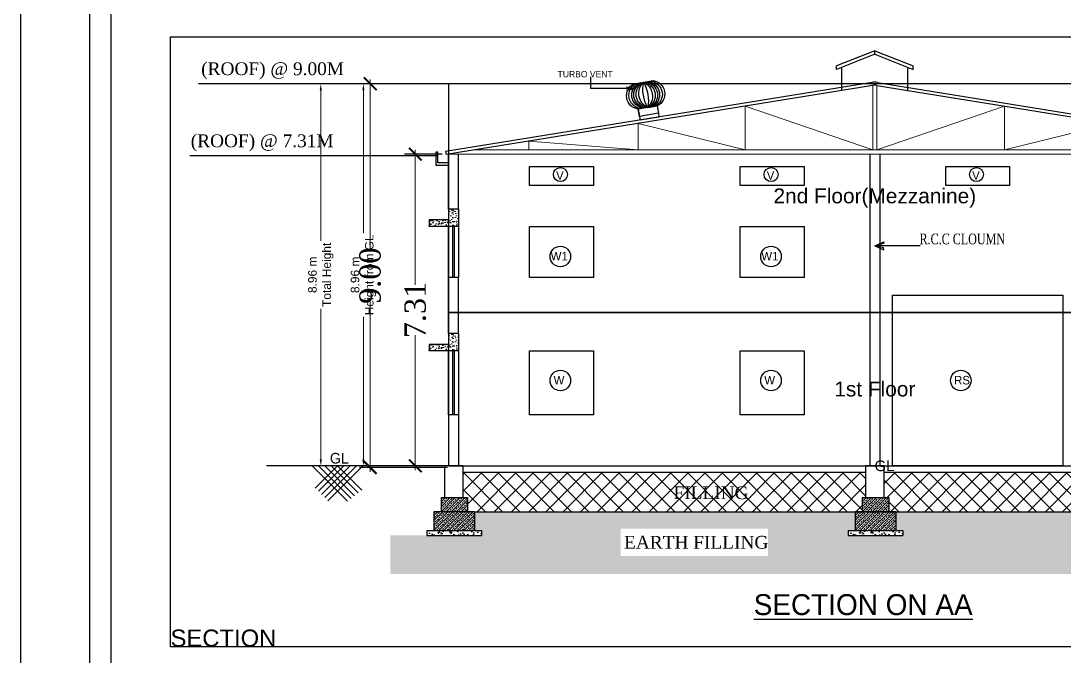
# Model space of a CAD drawing. Header units: metres. Extents: x 4203 to 4342, y -2959 to -2859.
# Drawn here: x 4281.29 to 4305.77, y -2891.61 to -2876.71 of the extents above; entities that cross this region are included whole.
import ezdxf

# ---------------------------------------------------------------- set-up
doc = ezdxf.new("R2010")
doc.units = ezdxf.units.M
doc.header["$LTSCALE"] = 0.1
doc.layers.get('0').update_dxf_attribs({"true_color": 0xffffff})
for name, color, linetype, true_color in [('__BN_BuildingPlan', 52, 'Continuous', 0xbdbd00), ('__BN_FloorInSection', 132, 'Continuous', 0x00bdbd), ('__BN_GroundLevel', 63, 'Continuous', 0xadbd7e), ('__BN_Section', 75, 'Continuous', 0x6b8156), ('__BN_SectionDimensions', 7, 'Continuous', 0x40e0d0)]:
    doc.layers.add(name, color=color, linetype=linetype, true_color=true_color)
doc.layers.add('AR-ROOF-EXT', color=1, linetype='Continuous')
doc.layers.add('HBL-TRUSS', color=1, linetype='Continuous')
doc.styles.add('ArialStyle', font='arial.ttf')
doc.styles.add('BuildNowFont', font='arial.ttf')
doc.styles.add('GIRISH', font='swisscl.ttf')
doc.styles.add('PreDCRFont', font='times.ttf', dxfattribs={"height": 0.25})
doc.styles.add('SPECTRUM 1', font='arial.ttf', dxfattribs={"height": 200})
doc.styles.get("Standard").update_dxf_attribs({"font": 'times.ttf'})
doc.dimstyles.new('1-100', dxfattribs={"dimtxt": 0.25, "dimasz": 0.22, "dimexe": 0.01, "dimexo": 0.05, "dimgap": 0.05, "dimtad": 0, "dimzin": 0, "dimdsep": 46, "dimtxsty": 'GIRISH', "dimblk": 'OPEN', "dimcen": 0.09, "dimdle": 0.02, "dimclrd": 8, "dimclre": 8, "dimclrt": 256, "dimadec": 0, "dimazin": 0, "dimtfac": 1, "dimtmove": 1, "dimatfit": 3, "dimldrblk": 'OPEN', "dimfxl": 1, "dimtolj": 1, "dimtzin": 0, "dimlwd": -1, "dimlwe": -1, "dimarcsym": 1})
doc.dimstyles.new('PDCR-PLOT-INT', dxfattribs={"dimtxt": 0.25, "dimasz": 0.25, "dimexe": 0.25, "dimexo": 0.25, "dimgap": 0.25, "dimtad": 0, "dimzin": 0, "dimdsep": 46, "dimtxsty": 'PreDCRFont', "dimblk": 'OBLIQUE', "dimcen": 0.5, "dimdle": 0.1, "dimadec": 0, "dimazin": 0, "dimtfac": 1, "dimtix": 1, "dimtofl": 0, "dimtmove": 1, "dimatfit": 1, "dimfxl": 1, "dimtolj": 1, "dimtzin": 0, "dimlwd": 15, "dimarcsym": 0})
doc.dimstyles.new('PDF_OPTIMIZED', dxfattribs={"dimtxt": 0.2, "dimasz": 0.15, "dimexe": 0.1, "dimexo": 0, "dimgap": 0.05, "dimtad": 0, "dimdsep": 46, "dimtxsty": 'ArialStyle', "dimcen": 0.09, "dimclrd": 256, "dimclre": 256, "dimclrt": 256, "dimadec": 0, "dimazin": 0, "dimtfac": 1, "dimtdec": 4, "dimtofl": 0, "dimtmove": 0, "dimatfit": 3, "dimfxl": 1, "dimtolj": 1, "dimtzin": 0, "dimlwd": 15, "dimlwe": 9, "dimarcsym": 0})

# ---------------------------------------------------------------- blocks, each defined once
blk = doc.blocks.new('_ArchTick')
at = {"color": 0, "const_width": 0.15}
blk.add_lwpolyline([(-0.5, -0.5), (0.5, 0.5)], dxfattribs=at)
blk = doc.blocks.new('*D37')
at = {"color": 0, "lineweight": -2, "transparency": 16777216}
for p, q in [((4291.174, -2879.834), (4290.297, -2879.834)), ((4290.997, -2887.144), (4290.297, -2887.144))]:
    blk.add_line(p, q, dxfattribs=at)
at = {"color": 0, "lineweight": 15, "transparency": 16777216}
for p, q in [((4290.547, -2879.734), (4290.547, -2882.902)), ((4290.547, -2887.244), (4290.547, -2884.076))]:
    blk.add_line(p, q, dxfattribs=at)
at = {"layer": 'Defpoints', "color": 0, "transparency": 16777216}
for p in [(4291.199, -2879.834), (4290.547, -2887.144), (4291.022, -2887.144)]:
    blk.add_point(p, dxfattribs=at)
at = {"color": 0, "lineweight": 15, "transparency": 16777216, "xscale": 0.3, "yscale": 0.3, "zscale": 0.3}
for p, rotation in [((4290.547, -2879.834), 90), ((4290.547, -2887.144), 270)]:
    blk.add_blockref('_ArchTick', p, dxfattribs=dict(at, rotation=rotation))
at = {"color": 0, "transparency": 16777216, "insert": (4290.547, -2883.489), "char_height": 0.5, "attachment_point": 5, "rotation": 90}
blk.add_mtext('\\A1;7.31', dxfattribs=at)
blk = doc.blocks.new('ROOF-EXT')
at = {"layer": 'AR-ROOF-EXT'}
blk.add_line((0, 176), (-225, 176), dxfattribs=at)
blk.add_lwpolyline([(225, 176, 0.75), (225, 776), (-225, 776, 0.75), (-225, 176)], format="xyb", close=True, dxfattribs=at)
at = {"layer": 'AR-ROOF-EXT', "color": 8}
for centre, radius, start, end in [((-81, 476), 312, 106.2602, 253.7398), ((-15, 476), 312, 106.2602, 253.7398), ((33, 476), 312, 106.2602, 253.7398), ((87, 476), 312, 106.2602, 253.7398), ((206, 476), 364, 124.4912, 235.5088), ((803, 476), 857, 159.5101, 200.4899), ((-88, 476), 312, 286.2602, 73.7398), ((-206, 476), 364, 304.4912, 55.5088), ((-803, 476), 857, 339.5101, 20.4899), ((-33, 476), 312, 286.2602, 73.7398), ((14, 476), 312, 286.2602, 73.7398), ((81, 476), 312, 286.2602, 73.7398)]:
    blk.add_arc(centre, radius, start, end, dxfattribs=at)
at = {"layer": 'HBL-TRUSS'}
for p, q in [((-225, 176), (-225, 0)), ((-225, 0), (225, 0)), ((225, 0), (225, 176)), ((225, 176), (225, 0)), ((225, 0), (225, -87)), ((-225, 0), (-225, -88)), ((-225, -88), (225, -87))]:
    blk.add_line(p, q, dxfattribs=at)
blk = doc.blocks.new('_Open')
at = {"color": 0, "linetype": 'ByBlock', "lineweight": -2}
for p, q in [((-1, 0.17), (0, 0)), ((-1, -0.17), (0, 0)), ((0, 0), (-1, 0))]:
    blk.add_line(p, q, dxfattribs=at)
blk = doc.blocks.new('*D39')
at = {"color": 0, "lineweight": 15, "transparency": 16777216}
for p, q in [((4289.489, -2878.084), (4289.489, -2882.066)), ((4289.489, -2887.284), (4289.489, -2883.303))]:
    blk.add_line(p, q, dxfattribs=at)
at = {"color": 0, "lineweight": -2, "transparency": 16777216}
for p, q in [((4301.304, -2878.184), (4289.239, -2878.184)), ((4291.3, -2887.184), (4289.239, -2887.184))]:
    blk.add_line(p, q, dxfattribs=at)
at = {"layer": 'Defpoints', "color": 0, "transparency": 16777216}
for p in [(4289.489, -2878.184), (4301.329, -2878.184, -0.059), (4291.325, -2887.184)]:
    blk.add_point(p, dxfattribs=at)
at = {"color": 0, "lineweight": 15, "transparency": 16777216, "xscale": 0.3, "yscale": 0.3, "zscale": 0.3}
for p, rotation in [((4289.489, -2878.184), 90), ((4289.489, -2887.184), 270)]:
    blk.add_blockref('_ArchTick', p, dxfattribs=dict(at, rotation=rotation))
at = {"color": 0, "transparency": 16777216, "insert": (4289.489, -2882.684), "char_height": 0.5, "attachment_point": 5, "rotation": 90}
blk.add_mtext('\\A1;9.00', dxfattribs=at)
blk = doc.blocks.new('*D82')
at = {"layer": '__BN_SectionDimensions', "color": 133, "lineweight": 9, "true_color": 0x40e0d0, "transparency": 16777216}
for p, q in [((4288.329, -2878.184), (4288.229, -2878.184)), ((4288.329, -2887.144), (4288.229, -2887.144))]:
    blk.add_line(p, q, dxfattribs=at)
at = {"layer": '__BN_SectionDimensions', "color": 133, "lineweight": 15, "true_color": 0x40e0d0, "transparency": 16777216}
for p, q in [((4288.329, -2878.334), (4288.329, -2881.865)), ((4288.329, -2886.994), (4288.329, -2883.463))]:
    blk.add_line(p, q, dxfattribs=at)
at = {"layer": '__BN_SectionDimensions', "color": 133, "true_color": 0x40e0d0, "transparency": 16777216}
for points in [[(4288.304, -2878.334), (4288.354, -2878.334), (4288.329, -2878.184)], [(4288.304, -2886.994), (4288.354, -2886.994), (4288.329, -2887.144)]]:
    blk.add_solid(points, dxfattribs=at)
at = {"layer": 'Defpoints', "color": 0, "transparency": 16777216}
for p in [(4288.329, -2878.184), (4288.329, -2878.184), (4288.329, -2887.144)]:
    blk.add_point(p, dxfattribs=at)
at = {"layer": '__BN_SectionDimensions', "color": 133, "true_color": 0x40e0d0, "transparency": 16777216, "insert": (4288.329, -2882.664), "char_height": 0.2, "attachment_point": 5, "rotation": 90, "style": 'ArialStyle'}
blk.add_mtext('\\A1;8.96 m^JTotal Height', dxfattribs=at)
blk = doc.blocks.new('*D83')
at = {"layer": '__BN_SectionDimensions', "color": 133, "lineweight": 9, "true_color": 0x40e0d0, "transparency": 16777216}
for p, q in [((4289.329, -2878.184), (4289.229, -2878.184)), ((4289.329, -2887.144), (4289.229, -2887.144))]:
    blk.add_line(p, q, dxfattribs=at)
at = {"layer": '__BN_SectionDimensions', "color": 133, "lineweight": 15, "true_color": 0x40e0d0, "transparency": 16777216}
for p, q in [((4289.329, -2878.334), (4289.329, -2881.683)), ((4289.329, -2886.994), (4289.329, -2883.645))]:
    blk.add_line(p, q, dxfattribs=at)
at = {"layer": '__BN_SectionDimensions', "color": 133, "true_color": 0x40e0d0, "transparency": 16777216}
for points in [[(4289.304, -2878.334), (4289.354, -2878.334), (4289.329, -2878.184)], [(4289.304, -2886.994), (4289.354, -2886.994), (4289.329, -2887.144)]]:
    blk.add_solid(points, dxfattribs=at)
at = {"layer": 'Defpoints', "color": 0, "transparency": 16777216}
for p in [(4289.329, -2878.184), (4289.329, -2878.184), (4289.329, -2887.144)]:
    blk.add_point(p, dxfattribs=at)
at = {"layer": '__BN_SectionDimensions', "color": 133, "true_color": 0x40e0d0, "transparency": 16777216, "insert": (4289.329, -2882.664), "char_height": 0.2, "attachment_point": 5, "rotation": 90, "style": 'ArialStyle'}
blk.add_mtext('\\A1;8.96 m^JHeight from GL', dxfattribs=at)

msp = doc.modelspace()

# ---------------------------------------------------------------- hatches: boundary and pattern name
at = {"lineweight": 5, "ltscale": 0.5}
h = msp.add_hatch(dxfattribs=at)
h.set_pattern_fill('AR-CONC', color=8, scale=0.001, style=0)
h.set_pattern_definition([(50, (4961.51157, -267.90596), (0.182184669, -0.0159390855), [0.01905, -0.20955]), (355, (4961.51157, -267.90596), (-0.035243421, 0.191056845), [0.01524, -0.167640584]), (100.451445, (4961.52675, -267.90729), (0.146941247, 0.175117752), [0.016190009, -0.178090245]), (46.1842, (4961.51157, -267.85516), (0.27107904, -0.042042328), [0.028575, -0.314325]), (96.635558, (4961.53416, -267.85866), (0.237404134, 0.247426125), [0.024285023, -0.267135608]), (351.184151, (4961.51157, -267.85516), (0.237404134, 0.247426125), [0.022859967, -0.251459732]), (21, (4961.53697, -267.86786), (0.151614391, -0.102265198), [0.01905, -0.20955]), (326, (4961.53697, -267.86786), (0.061802028, 0.184187966), [0.01524, -0.16764]), (71.451445, (4961.5496, -267.87638), (0.213416419, 0.081922769), [0.016190009, -0.178089938]), (37.5, (4961.51157, -267.90596), (0.0030886033, 0.0845550389), [0, -0.165608, 0, -0.17018, 0, -0.168275]), (7.5, (4961.51157, -267.90596), (0.0668196625, 0.1001805748), [0, -0.097028, 0, -0.161798, 0, -0.064135]), (327.5, (4961.45493, -267.90596), (0.1355905952, -0.005728744), [0, -0.0635, 0, -0.19812, 0, -0.26289]), (317.5, (4961.42953, -267.90596), (0.1481291814, 0.025426491), [0, -0.08255, 0, -0.131572, 0, -0.18669])])
h.paths.add_polyline_path([(4290.869, -2881.377), (4291.329, -2881.377), (4291.329, -2881.12), (4291.559, -2881.12), (4291.559, -2881.527), (4290.869, -2881.527)])
h = msp.add_hatch(dxfattribs=at)
h.set_pattern_fill('AR-CONC', color=8, scale=0.001, style=0)
h.set_pattern_definition([(50, (4961.51157, -270.82269), (0.182184669, -0.0159390855), [0.01905, -0.20955]), (355, (4961.51157, -270.82269), (-0.035243421, 0.191056845), [0.01524, -0.167640584]), (100.451445, (4961.52675, -270.82402), (0.146941247, 0.175117752), [0.016190009, -0.178090245]), (46.1842, (4961.51157, -270.7719), (0.27107904, -0.042042328), [0.028575, -0.314325]), (96.635558, (4961.53416, -270.7754), (0.237404134, 0.247426125), [0.024285023, -0.267135608]), (351.184151, (4961.51157, -270.7719), (0.237404134, 0.247426125), [0.022859967, -0.251459732]), (21, (4961.53697, -270.78459), (0.151614391, -0.102265198), [0.01905, -0.20955]), (326, (4961.53697, -270.78459), (0.061802028, 0.184187966), [0.01524, -0.16764]), (71.451445, (4961.5496, -270.79311), (0.213416419, 0.081922769), [0.016190009, -0.178089938]), (37.5, (4961.51157, -270.82269), (0.0030886033, 0.0845550389), [0, -0.165608, 0, -0.17018, 0, -0.168275]), (7.5, (4961.51157, -270.82269), (0.0668196625, 0.1001805748), [0, -0.097028, 0, -0.161798, 0, -0.064135]), (327.5, (4961.45493, -270.82269), (0.1355905952, -0.005728744), [0, -0.0635, 0, -0.19812, 0, -0.26289]), (317.5, (4961.42953, -270.82269), (0.1481291814, 0.025426491), [0, -0.08255, 0, -0.131572, 0, -0.18669])])
h.paths.add_polyline_path([(4290.869, -2884.294), (4291.329, -2884.294), (4291.329, -2884.037), (4291.559, -2884.037), (4291.559, -2884.444), (4290.869, -2884.444)])
h = msp.add_hatch()
h.set_pattern_fill('ANSI37', color=8, scale=0.09)
h.set_pattern_definition([(45, (4581.8413, -249.67804), (-0.202055763, 0.202055763), []), (135, (4581.8413, -249.67804), (-0.202055763, -0.202055763), [])])
h.paths.add_polyline_path([(4291.659, -2887.293), (4291.659, -2887.888), (4291.771, -2887.888), (4291.771, -2888.22), (4294.437, -2888.22), (4301.036, -2888.22), (4301.036, -2887.888), (4301.114, -2887.888), (4301.114, -2887.293)])
h.paths.add_polyline_path([(4308.255, -2888.22), (4310.921, -2888.22), (4310.921, -2887.888), (4310.999, -2887.888), (4310.999, -2887.293), (4301.544, -2887.293), (4301.544, -2887.888), (4301.656, -2887.888), (4301.656, -2888.22), (4301.822, -2888.22)])
h = msp.add_hatch()
h.set_pattern_fill('ANSI33', color=8, scale=0.331837, angle=-0.0008, style=0)
h.set_pattern_definition([(44.999, (4291.15099, -2888.21981), (-0.05866, 0.058662), []), (44.999, (4291.209655, -2888.21981), (-0.05866, 0.058662), [0.0414796, -0.02074])])
h.paths.add_polyline_path([(4291.771, -2888.22), (4291.771, -2887.888), (4291.151, -2887.888), (4291.151, -2888.22)])
h = msp.add_hatch()
h.set_pattern_fill('ANSI33', color=8, scale=0.331837, angle=-0.0008, style=0)
h.set_pattern_definition([(44.999, (4301.03599, -2888.21981), (-0.05866, 0.058662), []), (44.999, (4301.094655, -2888.21981), (-0.05866, 0.058662), [0.0414796, -0.02074])])
h.paths.add_polyline_path([(4301.656, -2888.22), (4301.656, -2887.888), (4301.036, -2887.888), (4301.036, -2888.22)])
at = {"lineweight": 0}
h = msp.add_hatch(dxfattribs=at)
h.set_pattern_fill('EARTH', color=256, scale=0.05, angle=45)
h.set_pattern_definition([(45, (0, -19.4671), (3e-17, 0.449012806), [0.3175, -0.3175]), (45, (-0.0842, -19.3829), (3e-17, 0.449012806), [0.3175, -0.3175]), (45, (-0.16838, -19.29872), (3e-17, 0.449012806), [0.3175, -0.3175]), (135, (-0.16838, -19.2426), (-0.449012806, 3e-17), [0.3175, -0.3175]), (135, (-0.0842, -19.1584), (-0.449012806, 3e-17), [0.3175, -0.3175]), (135, (3e-17, -19.0742), (-0.449012806, 3e-17), [0.3175, -0.3175])])
h.paths.add_polyline_path([(4312.665, -2888.773), (4310.589, -2888.773), (4310.589, -2888.662), (4310.755, -2888.662), (4310.755, -2888.22), (4301.822, -2888.22), (4301.822, -2888.662), (4301.988, -2888.662), (4301.988, -2888.773), (4300.704, -2888.773), (4300.704, -2888.662), (4300.87, -2888.662), (4300.87, -2888.22), (4291.937, -2888.22), (4291.937, -2888.662), (4292.103, -2888.662), (4292.103, -2888.773), (4289.959, -2888.773), (4289.959, -2889.678), (4312.665, -2889.678)])
h.paths.add_polyline_path([(4295.362, -2889.257), (4298.821, -2889.257), (4298.821, -2888.616), (4295.362, -2888.616)], flags=16)
h = msp.add_hatch()
h.set_pattern_fill('ANSI33', color=8, scale=0.331837, angle=-0.0008, style=0)
h.set_pattern_definition([(44.999, (4290.98507, -2888.662255), (-0.05866, 0.058662), []), (44.999, (4291.04373, -2888.662255), (-0.05866, 0.058662), [0.0414796, -0.02074])])
h.paths.add_polyline_path([(4291.483, -2888.662), (4291.937, -2888.662), (4291.937, -2888.22), (4291.151, -2888.22), (4290.985, -2888.22), (4290.985, -2888.662)])
h = msp.add_hatch()
h.set_pattern_fill('ANSI33', color=8, scale=0.331837, angle=-0.0008, style=0)
h.set_pattern_definition([(44.999, (4300.87007, -2888.662255), (-0.05866, 0.058662), []), (44.999, (4300.92873, -2888.662255), (-0.05866, 0.058662), [0.0414796, -0.02074])])
h.paths.add_polyline_path([(4301.368, -2888.662), (4301.822, -2888.662), (4301.822, -2888.22), (4301.036, -2888.22), (4300.87, -2888.22), (4300.87, -2888.662)])
at = {"linetype": 'Continuous'}
h = msp.add_hatch(dxfattribs=at)
h.set_pattern_fill('AR-CONC', color=8, scale=0.036084)
h.set_pattern_definition([(50, (1882.17282, -12715.21953), (0.2588135717, -0.0226432536), [0.027062729, -0.297690018]), (355, (1882.17282, -12715.21953), (-0.05006653, 0.271418291), [0.021650183, -0.2381520144]), (100.4514445, (1882.19438, -12715.22142), (0.208747041, 0.2487750343), [0.0229997805, -0.2529975854]), (46.1842, (1882.17282, -12715.14736), (0.385099504, -0.059725379), [0.040594093, -0.446535027]), (96.6356355, (1882.2049, -12715.15234), (0.337260038, 0.351497435), [0.03449969, -0.379496592]), (351.184164, (1882.1728, -12715.14736), (0.337260038, 0.351497435), [0.032475275, -0.357228022]), (21, (1882.2089, -12715.1654), (0.215385783, -0.1452795452), [0.027062729, -0.297690018]), (326, (1882.2089, -12715.1654), (0.087797025, 0.261660521), [0.021650183, -0.2381520144]), (71.4514447, (1882.22685, -12715.17751), (0.3031828054, 0.1163809754), [0.02299978, -0.2529975854]), (37.5, (1882.17282, -12715.21953), (0.0043877182, 0.120120215), [0, -0.2352653233, 0, -0.2417603783, 0, -0.2390541054]), (7.5, (1882.17282, -12715.21953), (0.094925061, 0.1423180965), [0, -0.1378394993, 0, -0.2298527776, 0, -0.0911111873]), (327.5, (1882.09235, -12715.21953), (0.1926225584, -0.0081386184), [0, -0.0902090964, 0, -0.2814523807, 0, -0.373465659]), (317.5, (1882.05627, -12715.21953), (0.2104347894, 0.03612152), [0, -0.1172718253, 0, -0.1869132477, 0, -0.2652147433])])
h.paths.add_polyline_path([(4292.103, -2888.773), (4292.103, -2888.662), (4291.151, -2888.662), (4290.819, -2888.662), (4290.819, -2888.773)])
h = msp.add_hatch(dxfattribs=at)
h.set_pattern_fill('AR-CONC', color=8, scale=0.036084)
h.set_pattern_definition([(50, (1892.05782, -12715.21953), (0.2588135717, -0.0226432536), [0.027062729, -0.297690018]), (355, (1892.05782, -12715.21953), (-0.05006653, 0.271418291), [0.021650183, -0.2381520144]), (100.4514445, (1892.07938, -12715.22142), (0.208747041, 0.2487750343), [0.0229997805, -0.2529975854]), (46.1842, (1892.05782, -12715.14736), (0.385099504, -0.059725379), [0.040594093, -0.446535027]), (96.6356355, (1892.0899, -12715.15234), (0.337260038, 0.351497435), [0.03449969, -0.379496592]), (351.184164, (1892.0578, -12715.14736), (0.337260038, 0.351497435), [0.032475275, -0.357228022]), (21, (1892.0939, -12715.1654), (0.215385783, -0.1452795452), [0.027062729, -0.297690018]), (326, (1892.0939, -12715.1654), (0.087797025, 0.261660521), [0.021650183, -0.2381520144]), (71.4514447, (1892.11185, -12715.17751), (0.3031828054, 0.1163809754), [0.02299978, -0.2529975854]), (37.5, (1892.05782, -12715.21953), (0.0043877182, 0.120120215), [0, -0.2352653233, 0, -0.2417603783, 0, -0.2390541054]), (7.5, (1892.05782, -12715.21953), (0.094925061, 0.1423180965), [0, -0.1378394993, 0, -0.2298527776, 0, -0.0911111873]), (327.5, (1891.97735, -12715.21953), (0.1926225584, -0.0081386184), [0, -0.0902090964, 0, -0.2814523807, 0, -0.373465659]), (317.5, (1891.94127, -12715.21953), (0.2104347894, 0.03612152), [0, -0.1172718253, 0, -0.1869132477, 0, -0.2652147433])])
h.paths.add_polyline_path([(4301.988, -2888.773), (4301.988, -2888.662), (4301.036, -2888.662), (4300.704, -2888.662), (4300.704, -2888.773)])

# ---------------------------------------------------------------- linework, layer by layer
at = {"color": 1, "ltscale": 3}
for p, q in [((4301.329, -2877.412, -0.059), (4300.432, -2877.765, -0.059)), ((4301.329, -2877.492, -0.059), (4300.432, -2877.845, -0.059)), ((4301.329, -2877.492, -0.059), (4301.329, -2877.412, -0.059)), ((4301.329, -2877.412, -0.059), (4302.226, -2877.765, -0.059)), ((4301.329, -2877.492, -0.059), (4302.226, -2877.845, -0.059)), ((4300.432, -2877.845, -0.059), (4300.432, -2877.765, -0.059)), ((4300.555, -2878.334, -0.059), (4300.555, -2877.796, -0.059)), ((4302.103, -2878.334, -0.059), (4302.103, -2877.796, -0.059)), ((4302.226, -2877.845, -0.059), (4302.226, -2877.765, -0.059))]:
    msp.add_line(p, q, dxfattribs=at)
at = {"color": 1}
for p, q in [((4301.268, -2878.151, -0.059), (4291.255, -2879.775)), ((4301.282, -2878.221, -0.059), (4291.268, -2879.845)), ((4301.376, -2878.221, -0.059), (4311.39, -2879.845)), ((4301.39, -2878.151, -0.059), (4311.403, -2879.775))]:
    msp.add_line(p, q, dxfattribs=at)
at = {"color": 8, "lineweight": 9}
for p, q in [((4301.279, -2878.224, -0.276), (4301.279, -2879.734, -0.049)), ((4301.379, -2878.22, -0.276), (4301.379, -2879.734, -0.049)), ((4301.279, -2879.734, -0.049), (4298.283, -2878.708, -0.041)), ((4298.283, -2878.708, -0.041), (4298.283, -2879.734)), ((4301.379, -2879.734, -0.049), (4304.375, -2878.708, -0.041)), ((4304.375, -2878.708, -0.041), (4304.375, -2879.734)), ((4298.283, -2879.734), (4295.773, -2879.115, -0.027)), ((4295.773, -2879.115, -0.027), (4295.773, -2879.734)), ((4304.375, -2879.734), (4306.885, -2879.115, -0.027)), ((4295.773, -2879.734), (4293.209, -2879.531, -0.011)), ((4293.209, -2879.531, -0.011), (4293.209, -2879.734)), ((4311.329, -2879.834), (4291.329, -2879.834)), ((4310.703, -2879.734), (4291.955, -2879.734))]:
    msp.add_line(p, q, dxfattribs=at)
at = {"color": 6}
for p, q in [((4291.329, -2881.12), (4291.329, -2879.834)), ((4291.559, -2881.12), (4291.559, -2879.834)), ((4291.329, -2884.037), (4291.329, -2882.727)), ((4291.559, -2884.037), (4291.559, -2882.727)), ((4291.329, -2885.944), (4291.329, -2887.144)), ((4291.559, -2885.944), (4291.559, -2887.144)), ((4291.229, -2887.144), (4287.052, -2887.144)), ((4288.125, -2887.144), (4288.955, -2887.975)), ((4288.719, -2887.144), (4288.2, -2887.663)), ((4288.273, -2887.144), (4289.039, -2887.91)), ((4288.867, -2887.144), (4288.274, -2887.737)), ((4289.016, -2887.144), (4288.348, -2887.812)), ((4289.164, -2887.144), (4288.422, -2887.886)), ((4288.422, -2887.144), (4289.123, -2887.845)), ((4289.313, -2887.144), (4288.497, -2887.96)), ((4288.57, -2887.144), (4289.206, -2887.78)), ((4288.719, -2887.144), (4289.29, -2887.715)), ((4291.229, -2887.144), (4291.229, -2887.888)), ((4291.659, -2887.144), (4291.229, -2887.144)), ((4291.659, -2887.144), (4310.999, -2887.144)), ((4291.659, -2887.144), (4291.659, -2887.888)), ((4301.114, -2887.144, -0.059), (4301.114, -2887.888, -0.059)), ((4301.544, -2887.144, -0.059), (4301.114, -2887.144, -0.059)), ((4301.544, -2887.144, -0.059), (4301.544, -2887.888, -0.059)), ((4291.659, -2887.293), (4301.114, -2887.293, -0.059)), ((4301.544, -2887.293, -0.059), (4310.999, -2887.293)), ((4291.151, -2887.888, 0), (4291.771, -2887.888, 0)), ((4291.151, -2887.888, 0), (4291.151, -2888.22, 0)), ((4291.771, -2887.888, 0), (4291.771, -2888.22, 0)), ((4301.036, -2887.888, -0.06), (4301.656, -2887.888, -0.06)), ((4301.036, -2887.888, -0.06), (4301.036, -2888.22, -0.06)), ((4301.656, -2887.888, -0.06), (4301.656, -2888.22, -0.06)), ((4290.985, -2888.22, 0), (4290.985, -2888.662, 0)), ((4291.937, -2888.22, 0), (4290.985, -2888.22, 0)), ((4291.937, -2888.22, 0), (4310.755, -2888.22, 0)), ((4291.937, -2888.22, 0), (4291.937, -2888.662, 0)), ((4301.822, -2888.22, -0.06), (4300.87, -2888.22, -0.06)), ((4300.87, -2888.22, -0.06), (4300.87, -2888.662, -0.06)), ((4301.822, -2888.22, -0.06), (4301.822, -2888.662, -0.06)), ((4290.819, -2888.662, 0), (4292.103, -2888.662, 0)), ((4290.819, -2888.662, 0), (4290.819, -2888.773, 0)), ((4290.819, -2888.773, 0), (4292.103, -2888.773, 0)), ((4292.103, -2888.662, 0), (4292.103, -2888.773, 0)), ((4300.704, -2888.662, -0.06), (4301.988, -2888.662, -0.06)), ((4300.704, -2888.662, -0.06), (4300.704, -2888.773, -0.06)), ((4300.704, -2888.773, -0.06), (4301.988, -2888.773, -0.06)), ((4301.988, -2888.662, -0.06), (4301.988, -2888.773, -0.06))]:
    msp.add_line(p, q, dxfattribs=at)
at = {"color": 42}
for p, q in [((4301.214, -2879.834, -0.059), (4301.214, -2887.144, -0.059)), ((4301.444, -2879.834, -0.059), (4301.444, -2887.144, -0.059))]:
    msp.add_line(p, q, dxfattribs=at)
at = {"color": 203}
for p, q in [((4291.559, -2881.12), (4291.329, -2881.12)), ((4291.329, -2881.12), (4291.329, -2881.377)), ((4291.559, -2881.12), (4291.559, -2882.727)), ((4290.869, -2881.377), (4290.869, -2881.527)), ((4291.329, -2881.377), (4290.869, -2881.377)), ((4291.559, -2881.527), (4290.869, -2881.527)), ((4291.329, -2882.727), (4291.329, -2881.527)), ((4291.424, -2882.727), (4291.424, -2881.527)), ((4291.464, -2882.727), (4291.464, -2881.527)), ((4291.559, -2882.727), (4291.329, -2882.727)), ((4291.559, -2884.037), (4291.329, -2884.037)), ((4291.329, -2884.037), (4291.329, -2884.294)), ((4291.559, -2884.037), (4291.559, -2885.944)), ((4290.869, -2884.294), (4290.869, -2884.444)), ((4291.329, -2884.294), (4290.869, -2884.294)), ((4291.559, -2884.444), (4290.869, -2884.444)), ((4291.329, -2885.944), (4291.329, -2884.444)), ((4291.424, -2885.944), (4291.424, -2884.444)), ((4291.464, -2885.944), (4291.464, -2884.444)), ((4291.559, -2885.944), (4291.329, -2885.944))]:
    msp.add_line(p, q, dxfattribs=at)
at = {"color": 5, "ltscale": 0.13}
for p, q in [((4301.331, -2881.982, -0.058), (4301.542, -2881.886, -0.058)), ((4301.533, -2881.929, -0.058), (4301.331, -2881.982, -0.058)), ((4301.533, -2882.034, -0.058), (4301.331, -2881.982, -0.058)), ((4302.392, -2881.982, -0.058), (4301.331, -2881.982, -0.058)), ((4301.331, -2881.982, -0.058), (4301.542, -2882.078, -0.058)), ((4301.542, -2881.886, -0.058), (4301.533, -2881.929, -0.058)), ((4301.542, -2882.078, -0.058), (4301.533, -2882.034, -0.058))]:
    msp.add_line(p, q, dxfattribs=at)
at = {"color": 116, "linetype": 'Continuous', "lineweight": -3}
msp.add_line((4301.214, -2887.144, -0.059), (4301.444, -2887.144, -0.059), dxfattribs=at)
for points in [[(4282.908, -2861.115), (4334.601, -2861.115), (4334.601, -2914.336), (4282.908, -2914.336)], [(4283.408, -2861.615), (4334.101, -2861.615), (4334.101, -2913.836), (4283.408, -2913.836)]]:
    msp.add_lwpolyline(points, close=True)
at = {"ltscale": 1.5, "elevation": -0.059}
for points in [[(4289.803, -2878.184), (4285.461, -2878.184)], [(4291.079, -2879.874), (4285.253, -2879.874)]]:
    msp.add_lwpolyline(points, dxfattribs=at)
at = {"color": 5}
msp.add_lwpolyline([(4291.329, -2880.039), (4291.079, -2880.039), (4291.079, -2879.789), (4291.029, -2879.789), (4291.029, -2880.089), (4291.329, -2880.089), (4291.329, -2880.039)], dxfattribs=at)
at = {"color": 1}
msp.add_lwpolyline([(4291.255, -2879.775), (4291.268, -2879.845)], dxfattribs=at)
at = {"color": 203}
for points in [[(4293.229, -2880.121), (4294.729, -2880.121), (4294.729, -2880.571), (4293.229, -2880.571)], [(4298.172, -2880.121), (4299.672, -2880.121), (4299.672, -2880.571), (4298.172, -2880.571)], [(4293.229, -2881.527), (4294.729, -2881.527), (4294.729, -2882.727), (4293.229, -2882.727)], [(4298.172, -2881.527), (4299.672, -2881.527), (4299.672, -2882.727), (4298.172, -2882.727)], [(4293.229, -2884.448), (4294.729, -2884.448), (4294.729, -2885.948), (4293.229, -2885.948)], [(4298.172, -2884.448), (4299.672, -2884.448), (4299.672, -2885.948), (4298.172, -2885.948)]]:
    msp.add_lwpolyline(points, close=True, dxfattribs=at)
at = {"color": 203, "elevation": -0.059}
for points in [[(4302.992, -2880.121), (4304.492, -2880.121), (4304.492, -2880.571), (4302.992, -2880.571)], [(4301.742, -2883.144), (4305.742, -2883.144), (4305.742, -2887.144), (4301.742, -2887.144)]]:
    msp.add_lwpolyline(points, close=True, dxfattribs=at)
at = {"color": 251, "true_color": 0x636466}
for centre, radius in [((4293.952, -2880.312, 0.001), 0.164), ((4298.895, -2880.312, 0.001), 0.164), ((4303.714, -2880.312, -0.058), 0.164), ((4293.951, -2882.234, 0.001), 0.241), ((4298.894, -2882.234, 0.001), 0.241), ((4293.951, -2885.142, 0.001), 0.241), ((4298.894, -2885.142, 0.001), 0.241), ((4303.347, -2885.142, -0.058), 0.241)]:
    msp.add_circle(centre, radius, dxfattribs=at)
at = {"color": 1}
for radius, start, end in [(0.288, 77.7215, 102.2182), (0.216, 77.4712, 102.5288)]:
    msp.add_arc((4301.329, -2878.432, -0.059), radius, start, end, dxfattribs=at)
at = {"layer": '__BN_BuildingPlan'}
msp.add_lwpolyline([(4281.291, -2859.346), (4337.287, -2859.346), (4337.287, -2916.381), (4281.291, -2916.381)], close=True, dxfattribs=at)
at = {"layer": '__BN_FloorInSection'}
for points in [[(4291.329, -2883.544), (4311.329, -2883.544), (4311.329, -2878.184), (4291.329, -2878.184)], [(4311.329, -2883.544), (4291.329, -2883.544), (4291.329, -2887.144), (4311.329, -2887.144)]]:
    msp.add_lwpolyline(points, close=True, dxfattribs=at)
at = {"layer": '__BN_GroundLevel'}
msp.add_lwpolyline([(4291.329, -2887.144), (4311.783, -2887.144)], dxfattribs=at)
at = {"layer": '__BN_Section'}
msp.add_lwpolyline([(4284.8, -2877.08), (4317.817, -2877.08), (4317.817, -2891.385), (4284.8, -2891.385)], close=True, dxfattribs=at)

# ---------------------------------------------------------------- block references
at = {"xscale": -0.001000000000008997, "yscale": 0.001000000000008997, "zscale": 0.001000000000008997, "rotation": 9.253871756294698}
msp.add_blockref('ROOF-EXT', (4296.028, -2878.912, -0.028), dxfattribs=at)

# ---------------------------------------------------------------- texts
at = {"char_height": 0.3, "attachment_point": 3, "style": 'SPECTRUM 1'}
for s, width, gutter_width, insert in [('\\pxql;{\\fTimes New Roman|b0|i0|c0|p18;(ROOF) @ 9.00M}', 6.16704, 1.2, (4291.69, -2877.68, -0.059)), ('\\pxql;{\\fTimes New Roman|b0|i0|c0|p18;(ROOF) @ 7.31M}', 6.16704, 1.2, (4291.445, -2879.37, -0.059)), ('\\pxql;{\\fTimes New Roman|b0|i0|c0|p18;FILLING}', 5.1392, 1, (4301.744, -2887.624, 0.246)), ('\\pxql;{\\fTimes New Roman|b0|i0|c0|p18;EARTH FILLING}', 5.1392, 1, (4300.585, -2888.786, -0.059))]:
    msp.add_mtext_dynamic_manual_height_columns(s, width=width, gutter_width=gutter_width, heights=[0], dxfattribs=dict(at, insert=insert))
at = {"attachment_point": 1}
for s, insert, char_height, width in [('{\\fCalisto MT|b0|i0|c0|p18;TURBO VENT}', (4293.886, -2877.882, -0.042), 0.15, 32.78804), ('\\pxqc;{\\W0.75;R.C.C CLOUMN}', (4301.586, -2881.697, -0.059), 0.25, 3.59217), ('{\\fCalisto MT|b0|i0|c0|p18;GL}', (4288.542, -2886.84), 0.25, 32.78804), ('{\\fCalisto MT|b0|i0|c0|p18;\\LSECTION ON AA}', (4298.487, -2890.153, -1.301), 0.49045, 26.66439)]:
    msp.add_mtext(s, dxfattribs=dict(at, insert=insert, char_height=char_height, width=width))
at = {"color": 251, "true_color": 0x636466, "char_height": 0.2, "width": 32.78804, "attachment_point": 1}
for s, insert in [('{\\fCalisto MT|b0|i0|c0|p18;V}', (4293.85, -2880.234, 92.019)), ('{\\fCalisto MT|b0|i0|c0|p18;V}', (4298.793, -2880.234, 92.019)), ('{\\fCalisto MT|b0|i0|c0|p18;V}', (4303.613, -2880.234, 91.96)), ('{\\fCalisto MT|b0|i0|c0|p18;W1}', (4293.723, -2882.126, 92.019)), ('{\\fCalisto MT|b0|i0|c0|p18;W1}', (4298.666, -2882.126, 92.019)), ('{\\fCalisto MT|b0|i0|c0|p18;W}', (4293.793, -2885.034, 92.019)), ('{\\fCalisto MT|b0|i0|c0|p18;W}', (4298.736, -2885.034, 92.019)), ('{\\fCalisto MT|b0|i0|c0|p18;RS}', (4303.189, -2885.034, 91.96))]:
    msp.add_mtext(s, dxfattribs=dict(at, insert=insert))
at = {"layer": '__BN_FloorInSection', "color": 132, "true_color": 0x00bdbd, "char_height": 0.35, "width": 19, "attachment_point": 5, "style": 'BuildNowFont'}
for s, insert in [('2nd Floor(Mezzanine)', (4301.329, -2880.864)), ('1st Floor', (4301.329, -2885.344))]:
    msp.add_mtext(s, dxfattribs=dict(at, insert=insert))
at = {"layer": '__BN_GroundLevel', "color": 63, "true_color": 0xadbd7e, "insert": (4301.556, -2887.144), "char_height": 0.25, "attachment_point": 5, "style": 'BuildNowFont'}
msp.add_mtext('GL', dxfattribs=at)
at = {"layer": '__BN_Section', "color": 67, "true_color": 0x6b8156, "insert": (4284.803, -2891.185), "char_height": 0.4, "width": 26.41304, "attachment_point": 4, "style": 'BuildNowFont'}
msp.add_mtext('SECTION', dxfattribs=at)

# ---------------------------------------------------------------- dimensions: what is measured, and where the dimension line sits
for base, p1, p2, picture, middle in [((4289.489, -2878.184), (4291.325, -2887.184), (4301.329, -2878.184, -0.059), '*D39', (4289.489, -2882.684)), ((4290.547, -2887.144), (4291.199, -2879.834), (4291.022, -2887.144), '*D37', (4290.547, -2883.489))]:
    dim = msp.add_linear_dim(base=base, p1=p1, p2=p2, angle=90, dimstyle='PDCR-PLOT-INT', override={"dimtxt": 0.5, "dimasz": 0.3, "dimexo": 0.025, "dimgap": 0, "dimtxsty": 'Standard', "dimblk1": 'ArchTick', "dimblk2": 'ArchTick', "dimsah": 1, "dimcen": 0})
    dim.commit()
    dim.dimension.update_dxf_attribs({"geometry": picture, "text_midpoint": middle})
at = {"layer": '__BN_SectionDimensions', "color": 133, "true_color": 0x40e0d0}
for p1, p2, text, picture, middle in [((4288.329, -2887.144), (4288.329, -2878.184), '8.96 m^JTotal Height', '*D82', (4288.329, -2882.664)), ((4289.329, -2887.144), (4289.329, -2878.184), '8.96 m^JHeight from GL', '*D83', (4289.329, -2882.664))]:
    dim = msp.add_aligned_dim(p1=p1, p2=p2, distance=0, text=text, dimstyle='PDF_OPTIMIZED', override={"dimpost": '<> '}, dxfattribs=at)
    dim.commit()
    dim.dimension.update_dxf_attribs({"geometry": picture, "text_midpoint": middle, "text_rotation": 90})

# ---------------------------------------------------------------- leaders
msp.add_leader([(4295.721, -2878.295, -0.013), (4294.668, -2878.295, -0.013), (4294.668, -2878.018, -0.013)], dimstyle='1-100')

doc.saveas('drawing.dxf')
